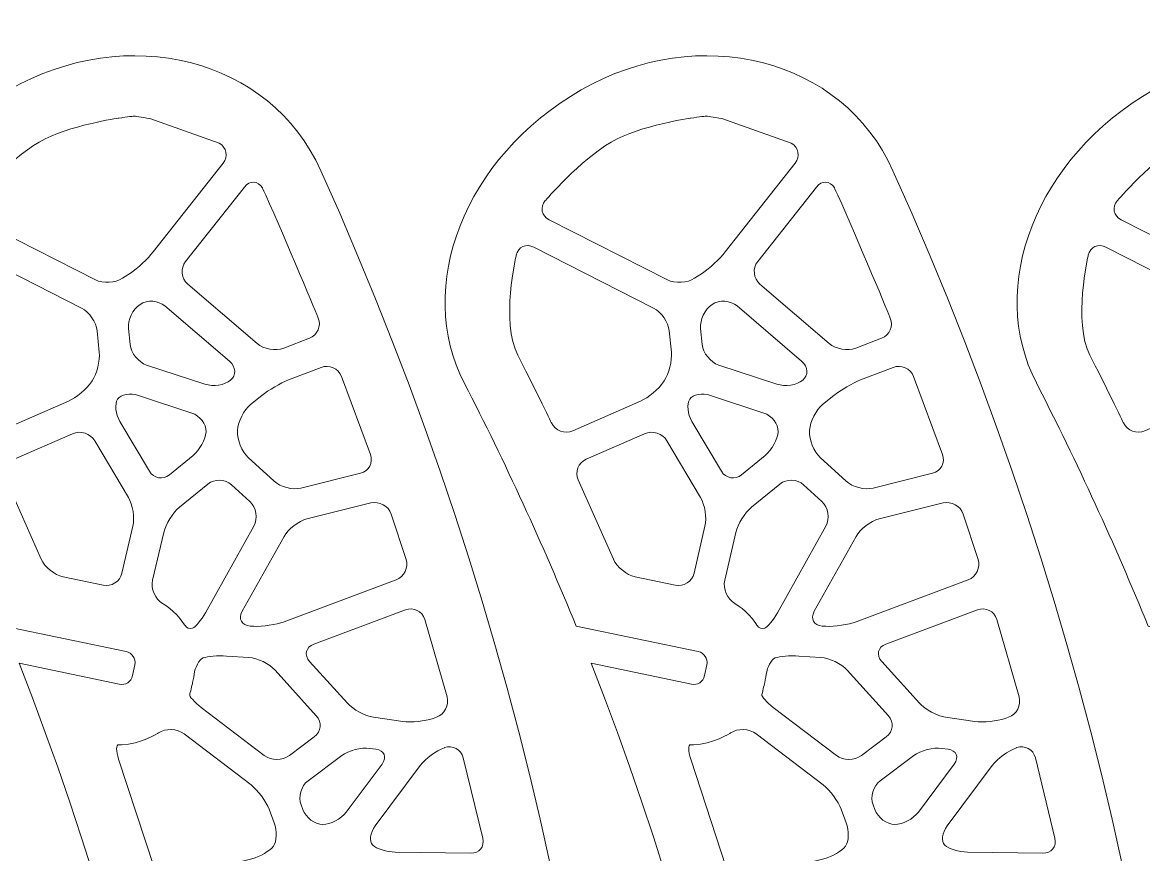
# Model space of a CAD drawing. Header units: inches. Extents: x 8 to 818, y -635 to -10.
# Drawn here: x 501.2 to 601.8, y -84.5 to -9.8 of the extents above; entities that cross this region are included whole.
import ezdxf

# ---------------------------------------------------------------- set-up
doc = ezdxf.new("R2010")
doc.units = ezdxf.units.IN
doc.header["$MEASUREMENT"] = 0
doc.layers.add('Calque 1', color=7, linetype='Continuous')

# ---------------------------------------------------------------- blocks, each defined once
blk = doc.blocks.new('block 2')
at = {"layer": 'Calque 1', "color": 179, "lineweight": 5, "true_color": 0x262425}
blk.add_open_spline([(715.86, -64), (715.86, -64), (726.82, -66.29), (726.82, -66.29), (727.36, -66.4), (727.7, -66.93), (727.59, -67.48), (727.59, -67.48), (727.39, -68.45), (727.39, -68.45), (727.27, -68.99), (726.74, -69.34), (726.2, -69.23), (726.2, -69.23), (717.2, -67.34), (717.2, -67.34), (769.2, -199.6), (711.01, -353.81), (579.16, -418.55), (579.16, -418.55), (584.06, -419.58), (584.06, -419.58), (584.61, -419.69), (584.95, -420.22), (584.84, -420.76), (584.84, -420.76), (584.63, -421.74), (584.63, -421.74), (584.52, -422.28), (583.99, -422.63), (583.45, -422.51), (583.45, -422.51), (574.72, -420.69), (574.72, -420.69), (571.92, -422), (569.1, -423.28), (566.24, -424.51), (562.3, -426.21), (560.36, -430.67), (561.85, -434.69), (561.85, -434.69), (561.9, -434.84), (561.9, -434.84), (563.44, -439), (568.05, -441.15), (572.21, -439.61), (738.97, -377.87), (817.84, -186.1), (744.29, -23.11), (739.77, -12.97), (726.88, -9.8), (716.32, -15.85), (716.32, -15.85), (716.32, -15.85), (716.32, -15.85), (705.75, -21.91), (701.37, -33.6), (705.82, -42.17), (709.52, -49.36), (712.86, -56.64), (715.86, -64)], degree=3, knots=[0, 0, 0, 0, 1, 1, 1, 2, 2, 2, 3, 3, 3, 4, 4, 4, 5, 5, 5, 6, 6, 6, 7, 7, 7, 8, 8, 8, 9, 9, 9, 10, 10, 10, 11, 11, 11, 12, 12, 12, 13, 13, 13, 14, 14, 14, 15, 15, 15, 16, 16, 16, 17, 17, 17, 18, 18, 18, 19, 19, 19, 20, 20, 20, 20], dxfattribs=at)
blk = doc.blocks.new('block 3')
at = {"layer": 'Calque 1', "color": 179, "lineweight": 5, "true_color": 0x262425}
blk.add_open_spline([(659.05, -64), (659.05, -64), (670, -66.29), (670, -66.29), (670.54, -66.4), (670.89, -66.93), (670.77, -67.48), (670.77, -67.48), (670.57, -68.45), (670.57, -68.45), (670.46, -68.99), (669.93, -69.34), (669.38, -69.23), (669.38, -69.23), (660.39, -67.34), (660.39, -67.34), (712.38, -199.6), (654.19, -353.81), (522.35, -418.55), (522.35, -418.55), (527.25, -419.58), (527.25, -419.58), (527.79, -419.69), (528.13, -420.22), (528.02, -420.76), (528.02, -420.76), (527.82, -421.74), (527.82, -421.74), (527.7, -422.28), (527.17, -422.63), (526.63, -422.51), (526.63, -422.51), (517.9, -420.69), (517.9, -420.69), (515.1, -422), (512.28, -423.28), (509.42, -424.51), (505.49, -426.21), (503.55, -430.67), (505.03, -434.69), (505.03, -434.69), (505.09, -434.84), (505.09, -434.84), (506.62, -439), (511.23, -441.15), (515.39, -439.61), (682.15, -377.87), (761.02, -186.1), (687.47, -23.11), (682.95, -12.97), (670.06, -9.8), (659.51, -15.85), (659.51, -15.85), (659.51, -15.85), (659.51, -15.85), (648.93, -21.91), (644.56, -33.6), (649, -42.17), (652.7, -49.36), (656.04, -56.64), (659.05, -64)], degree=3, knots=[0, 0, 0, 0, 1, 1, 1, 2, 2, 2, 3, 3, 3, 4, 4, 4, 5, 5, 5, 6, 6, 6, 7, 7, 7, 8, 8, 8, 9, 9, 9, 10, 10, 10, 11, 11, 11, 12, 12, 12, 13, 13, 13, 14, 14, 14, 15, 15, 15, 16, 16, 16, 17, 17, 17, 18, 18, 18, 19, 19, 19, 20, 20, 20, 20], dxfattribs=at)
blk = doc.blocks.new('block 4')
at = {"layer": 'Calque 1', "color": 179, "lineweight": 5, "true_color": 0x262425}
for points, knots in [([(602.23, -64), (602.23, -64), (613.18, -66.29), (613.18, -66.29), (613.72, -66.4), (614.07, -66.93), (613.96, -67.48), (613.96, -67.48), (613.75, -68.45), (613.75, -68.45), (613.64, -68.99), (613.11, -69.34), (612.57, -69.23), (612.57, -69.23), (603.57, -67.34), (603.57, -67.34), (655.56, -199.6), (597.38, -353.81), (465.53, -418.55), (465.53, -418.55), (470.43, -419.58), (470.43, -419.58), (470.97, -419.69), (471.32, -420.22), (471.2, -420.76), (471.2, -420.76), (471, -421.74), (471, -421.74), (470.89, -422.28), (470.36, -422.63), (469.82, -422.51), (469.82, -422.51), (461.08, -420.69), (461.08, -420.69), (458.29, -422), (455.46, -423.28), (452.6, -424.51), (448.67, -426.21), (446.73, -430.67), (448.21, -434.69), (448.21, -434.69), (448.27, -434.84), (448.27, -434.84), (449.8, -439), (454.42, -441.15), (458.57, -439.61), (625.34, -377.87), (704.2, -186.1), (630.65, -23.11), (626.13, -12.97), (613.24, -9.8), (602.69, -15.85), (602.69, -15.85), (602.69, -15.85), (602.69, -15.85), (592.11, -21.91), (587.74, -33.6), (592.19, -42.17), (595.88, -49.36), (599.22, -56.64), (602.23, -64)], [0, 0, 0, 0, 1, 1, 1, 2, 2, 2, 3, 3, 3, 4, 4, 4, 5, 5, 5, 6, 6, 6, 7, 7, 7, 8, 8, 8, 9, 9, 9, 10, 10, 10, 11, 11, 11, 12, 12, 12, 13, 13, 13, 14, 14, 14, 15, 15, 15, 16, 16, 16, 17, 17, 17, 18, 18, 18, 19, 19, 19, 20, 20, 20, 20]), ([(613.92, -18.2), (613.92, -18.2), (614.54, -18.3), (615.31, -18.43), (615.31, -18.43), (621.53, -20.63), (621.53, -20.63), (622.2, -21.02), (622.36, -21.83), (621.88, -22.44), (621.88, -22.44), (615.61, -30.41), (615.61, -30.41), (615.13, -31.02), (614.21, -31.87), (613.56, -32.3), (613.56, -32.3), (612.85, -32.77), (612.85, -32.77), (612.21, -33.2), (611.11, -33.26), (610.42, -32.91), (610.42, -32.91), (599.8, -27.51), (599.8, -27.51), (599.11, -27.16), (598.96, -26.39), (599.46, -25.8), (599.46, -25.8), (602.61, -22.13), (605.38, -20.54), (608.05, -19.01), (612.52, -18.39), (612.52, -18.39), (613.29, -18.28), (613.92, -18.2), (613.92, -18.2)], [0, 0, 0, 0, 1, 1, 1, 2, 2, 2, 3, 3, 3, 4, 4, 4, 5, 5, 5, 6, 6, 6, 7, 7, 7, 8, 8, 8, 9, 9, 9, 10, 10, 10, 11, 11, 11, 12, 12, 12, 12]), ([(609.18, -35.45), (609.88, -35.8), (610.5, -36.72), (610.58, -37.5), (610.58, -37.5), (610.77, -39.41), (610.77, -39.41), (610.85, -40.18), (610.56, -41.34), (610.13, -41.99), (610.13, -41.99), (610.07, -42.07), (610.07, -42.07), (609.64, -42.71), (608.71, -43.49), (608, -43.81), (608, -43.81), (601.92, -46.46), (601.92, -46.46), (601.21, -46.77), (600.35, -46.46), (600.01, -45.76), (600.01, -45.76), (598.21, -42.05), (597, -39.69), (595.44, -36.7), (596.85, -30.71), (596.85, -30.71), (597.03, -29.95), (597.74, -29.62), (598.43, -29.98), (598.43, -29.98), (609.18, -35.45), (609.18, -35.45)], [0, 0, 0, 0, 1, 1, 1, 2, 2, 2, 3, 3, 3, 4, 4, 4, 5, 5, 5, 6, 6, 6, 7, 7, 7, 8, 8, 8, 9, 9, 9, 10, 10, 10, 11, 11, 11, 11])]:
    blk.add_open_spline(points, degree=3, knots=knots, dxfattribs=at)
blk = doc.blocks.new('block 5')
at = {"layer": 'Calque 1', "color": 179, "lineweight": 5, "true_color": 0x262425}
for points, knots in [([(550.89, -64), (550.89, -64), (561.84, -66.29), (561.84, -66.29), (562.38, -66.4), (562.73, -66.93), (562.62, -67.48), (562.62, -67.48), (562.41, -68.45), (562.41, -68.45), (562.3, -68.99), (561.77, -69.34), (561.23, -69.23), (561.23, -69.23), (552.23, -67.34), (552.23, -67.34), (604.22, -199.6), (546.04, -353.81), (414.19, -418.55), (414.19, -418.55), (419.09, -419.58), (419.09, -419.58), (419.63, -419.69), (419.98, -420.22), (419.86, -420.76), (419.86, -420.76), (419.66, -421.74), (419.66, -421.74), (419.55, -422.28), (419.02, -422.63), (418.48, -422.51), (418.48, -422.51), (409.74, -420.69), (409.74, -420.69), (406.95, -422), (404.12, -423.28), (401.26, -424.51), (397.33, -426.21), (395.39, -430.67), (396.87, -434.69), (396.87, -434.69), (396.93, -434.84), (396.93, -434.84), (398.46, -439), (403.08, -441.15), (407.23, -439.61), (574, -377.87), (652.86, -186.1), (579.31, -23.11), (574.8, -12.97), (561.9, -9.8), (551.35, -15.85), (551.35, -15.85), (551.35, -15.85), (551.35, -15.85), (540.78, -21.91), (536.4, -33.6), (540.85, -42.17), (544.54, -49.36), (547.89, -56.64), (550.89, -64)], [0, 0, 0, 0, 1, 1, 1, 2, 2, 2, 3, 3, 3, 4, 4, 4, 5, 5, 5, 6, 6, 6, 7, 7, 7, 8, 8, 8, 9, 9, 9, 10, 10, 10, 11, 11, 11, 12, 12, 12, 13, 13, 13, 14, 14, 14, 15, 15, 15, 16, 16, 16, 17, 17, 17, 18, 18, 18, 19, 19, 19, 20, 20, 20, 20]), ([(562.58, -18.2), (562.58, -18.2), (563.2, -18.3), (563.97, -18.43), (563.97, -18.43), (570.19, -20.63), (570.19, -20.63), (570.86, -21.02), (571.02, -21.83), (570.54, -22.44), (570.54, -22.44), (564.27, -30.41), (564.27, -30.41), (563.79, -31.02), (562.87, -31.87), (562.22, -32.3), (562.22, -32.3), (561.51, -32.77), (561.51, -32.77), (560.87, -33.2), (559.77, -33.26), (559.08, -32.91), (559.08, -32.91), (548.46, -27.51), (548.46, -27.51), (547.77, -27.16), (547.62, -26.39), (548.12, -25.8), (548.12, -25.8), (551.27, -22.13), (554.04, -20.54), (556.72, -19.01), (561.18, -18.39), (561.18, -18.39), (561.95, -18.28), (562.58, -18.2), (562.58, -18.2)], [0, 0, 0, 0, 1, 1, 1, 2, 2, 2, 3, 3, 3, 4, 4, 4, 5, 5, 5, 6, 6, 6, 7, 7, 7, 8, 8, 8, 9, 9, 9, 10, 10, 10, 11, 11, 11, 12, 12, 12, 12]), ([(572.45, -24.58), (572.93, -23.97), (573.66, -24), (574.08, -24.66), (574.08, -24.66), (574.08, -24.67), (574.37, -25.31), (576.18, -29.32), (579.08, -36.34), (579.08, -36.34), (579.37, -37.06), (579.02, -37.87), (578.3, -38.15), (578.3, -38.15), (575.99, -39.04), (575.99, -39.04), (575.26, -39.32), (574.19, -39.14), (573.6, -38.63), (573.6, -38.63), (567.38, -33.3), (567.38, -33.3), (566.79, -32.8), (566.7, -31.88), (567.18, -31.27), (567.18, -31.27), (572.45, -24.58), (572.45, -24.58)], [0, 0, 0, 0, 1, 1, 1, 2, 2, 2, 3, 3, 3, 4, 4, 4, 5, 5, 5, 6, 6, 6, 7, 7, 7, 8, 8, 8, 9, 9, 9, 9]), ([(557.84, -35.45), (558.54, -35.8), (559.16, -36.72), (559.24, -37.5), (559.24, -37.5), (559.43, -39.41), (559.43, -39.41), (559.51, -40.18), (559.22, -41.34), (558.79, -41.99), (558.79, -41.99), (558.73, -42.07), (558.73, -42.07), (558.3, -42.71), (557.37, -43.49), (556.66, -43.81), (556.66, -43.81), (550.58, -46.46), (550.58, -46.46), (549.87, -46.77), (549.01, -46.46), (548.67, -45.76), (548.67, -45.76), (546.87, -42.05), (545.66, -39.69), (544.1, -36.7), (545.51, -30.71), (545.51, -30.71), (545.69, -29.95), (546.4, -29.62), (547.09, -29.98), (547.09, -29.98), (557.84, -35.45), (557.84, -35.45)], [0, 0, 0, 0, 1, 1, 1, 2, 2, 2, 3, 3, 3, 4, 4, 4, 5, 5, 5, 6, 6, 6, 7, 7, 7, 8, 8, 8, 9, 9, 9, 10, 10, 10, 11, 11, 11, 11]), ([(571.12, -40.22), (571.71, -40.73), (571.75, -41.5), (571.22, -41.93), (570.69, -42.37), (569.65, -42.52), (568.91, -42.28), (568.91, -42.28), (563.68, -40.56), (563.68, -40.56), (562.94, -40.32), (562.28, -39.49), (562.2, -38.72), (562.2, -38.72), (562.06, -37.29), (562.06, -37.29), (561.98, -36.52), (562.44, -35.54), (563.09, -35.12), (563.73, -34.69), (564.74, -34.75), (565.33, -35.26), (565.33, -35.26), (571.12, -40.22), (571.12, -40.22)], [0, 0, 0, 0, 1, 1, 1, 2, 2, 2, 3, 3, 3, 4, 4, 4, 5, 5, 5, 6, 6, 6, 7, 7, 7, 8, 8, 8, 8]), ([(579.34, -40.78), (580.06, -40.5), (580.88, -40.86), (581.16, -41.59), (581.16, -41.59), (583.77, -48.6), (583.77, -48.6), (584.03, -49.33), (583.63, -50.08), (582.88, -50.27), (582.88, -50.27), (577.53, -51.61), (577.53, -51.61), (576.78, -51.8), (575.69, -51.52), (575.12, -51), (575.12, -51), (572.8, -48.86), (572.8, -48.86), (572.22, -48.33), (571.79, -47.27), (571.83, -46.49), (571.83, -46.49), (571.84, -46.41), (571.84, -46.41), (571.88, -45.64), (572.41, -44.6), (573.01, -44.11), (573.01, -44.11), (574.01, -43.3), (574.01, -43.3), (574.62, -42.81), (575.7, -42.18), (576.42, -41.9), (576.42, -41.9), (579.34, -40.78), (579.34, -40.78)], [0, 0, 0, 0, 1, 1, 1, 2, 2, 2, 3, 3, 3, 4, 4, 4, 5, 5, 5, 6, 6, 6, 7, 7, 7, 8, 8, 8, 9, 9, 9, 10, 10, 10, 11, 11, 11, 12, 12, 12, 12]), ([(567.73, -44.87), (568.47, -45.11), (569.04, -45.87), (569.01, -46.55), (568.97, -47.23), (568.45, -48.19), (567.84, -48.69), (567.84, -48.69), (565.74, -50.41), (565.74, -50.41), (565.14, -50.9), (564.32, -50.76), (563.93, -50.09), (563.93, -50.09), (561.28, -45.63), (561.28, -45.63), (560.89, -44.96), (560.8, -44.06), (561.08, -43.63), (561.37, -43.2), (562.21, -43.05), (562.94, -43.29), (562.94, -43.29), (567.73, -44.87), (567.73, -44.87)], [0, 0, 0, 0, 1, 1, 1, 2, 2, 2, 3, 3, 3, 4, 4, 4, 5, 5, 5, 6, 6, 6, 7, 7, 7, 8, 8, 8, 8]), ([(562.05, -52.45), (562.44, -53.12), (562.62, -54.29), (562.45, -55.04), (562.45, -55.04), (561.47, -59.24), (561.47, -59.24), (561.29, -60), (560.53, -60.49), (559.77, -60.33), (559.77, -60.33), (556.18, -59.58), (556.18, -59.58), (555.42, -59.42), (554.54, -58.71), (554.23, -57.99), (554.23, -57.99), (551.08, -50.87), (551.08, -50.87), (550.76, -50.16), (551.08, -49.33), (551.79, -49.02), (551.79, -49.02), (557.02, -46.73), (557.02, -46.73), (557.74, -46.41), (558.64, -46.71), (559.04, -47.37), (559.04, -47.37), (562.05, -52.45), (562.05, -52.45)], [0, 0, 0, 0, 1, 1, 1, 2, 2, 2, 3, 3, 3, 4, 4, 4, 5, 5, 5, 6, 6, 6, 7, 7, 7, 8, 8, 8, 9, 9, 9, 10, 10, 10, 10]), ([(572.95, -52.83), (573.52, -53.36), (573.68, -54.34), (573.3, -55.02), (573.3, -55.02), (568.96, -62.8), (568.96, -62.8), (568.58, -63.47), (568.06, -64.1), (567.81, -64.2), (567.56, -64.29), (567.25, -64.18), (567.13, -63.96), (567.13, -63.96), (567.13, -63.96), (567, -63.76), (566.25, -62.61), (565.12, -61.97), (565.12, -61.97), (564.45, -61.58), (564.04, -60.65), (564.22, -59.89), (564.22, -59.89), (565.22, -55.6), (565.22, -55.6), (565.39, -54.84), (566.03, -53.82), (566.63, -53.33), (566.63, -53.33), (569.17, -51.25), (569.17, -51.25), (569.77, -50.76), (570.72, -50.79), (571.3, -51.31), (571.3, -51.31), (572.95, -52.83), (572.95, -52.83)], [0, 0, 0, 0, 1, 1, 1, 2, 2, 2, 3, 3, 3, 4, 4, 4, 5, 5, 5, 6, 6, 6, 7, 7, 7, 8, 8, 8, 9, 9, 9, 10, 10, 10, 11, 11, 11, 12, 12, 12, 12]), ([(583.81, -52.95), (584.56, -52.76), (585.38, -53.21), (585.63, -53.94), (585.63, -53.94), (586.96, -58.01), (586.96, -58.01), (587.2, -58.75), (586.8, -59.58), (586.07, -59.85), (586.07, -59.85), (576.03, -63.61), (576.03, -63.61), (575.31, -63.88), (574.08, -64.07), (573.3, -64.02), (573.3, -64.02), (572.98, -64), (572.98, -64), (572.2, -63.95), (571.88, -63.35), (572.26, -62.67), (572.26, -62.67), (576.01, -55.96), (576.01, -55.96), (576.39, -55.28), (577.31, -54.57), (578.07, -54.38), (578.07, -54.38), (583.81, -52.95), (583.81, -52.95)], [0, 0, 0, 0, 1, 1, 1, 2, 2, 2, 3, 3, 3, 4, 4, 4, 5, 5, 5, 6, 6, 6, 7, 7, 7, 8, 8, 8, 9, 9, 9, 10, 10, 10, 10]), ([(586.91, -62.55), (587.64, -62.27), (588.41, -62.66), (588.64, -63.4), (588.64, -63.4), (590.64, -70.37), (590.64, -70.37), (590.85, -71.11), (590.42, -71.93), (589.69, -72.19), (589.69, -72.19), (589.4, -72.29), (589.4, -72.29), (588.66, -72.55), (587.44, -72.67), (586.67, -72.56), (586.67, -72.56), (584.04, -72.18), (584.04, -72.18), (583.27, -72.07), (582.22, -71.51), (581.7, -70.93), (581.7, -70.93), (578.31, -67.18), (578.31, -67.18), (577.79, -66.6), (577.96, -65.91), (578.68, -65.63), (578.68, -65.63), (586.91, -62.55), (586.91, -62.55)], [0, 0, 0, 0, 1, 1, 1, 2, 2, 2, 3, 3, 3, 4, 4, 4, 5, 5, 5, 6, 6, 6, 7, 7, 7, 8, 8, 8, 9, 9, 9, 10, 10, 10, 10]), ([(572.85, -66.82), (573.63, -66.87), (574.69, -67.38), (575.21, -67.95), (575.21, -67.95), (578.91, -72.06), (578.91, -72.06), (579.43, -72.63), (579.35, -73.48), (578.72, -73.95), (578.72, -73.95), (576.49, -75.63), (576.49, -75.63), (575.87, -76.09), (574.85, -76.09), (574.24, -75.62), (574.24, -75.62), (568.58, -71.3), (568.58, -71.3), (567.96, -70.83), (567.5, -70.31), (567.55, -70.15), (567.6, -69.99), (567.75, -69.34), (567.81, -69.07), (567.87, -68.8), (567.95, -68.36), (567.99, -68.1), (568.03, -67.83), (568.36, -67), (568.75, -66.86), (569.14, -66.72), (570.09, -66.64), (570.86, -66.69), (570.86, -66.69), (572.85, -66.82), (572.85, -66.82)], [0, 0, 0, 0, 1, 1, 1, 2, 2, 2, 3, 3, 3, 4, 4, 4, 5, 5, 5, 6, 6, 6, 7, 7, 7, 8, 8, 8, 9, 9, 9, 10, 10, 10, 11, 11, 11, 12, 12, 12, 12]), ([(573.05, -78.26), (573.67, -78.74), (574.4, -79.72), (574.67, -80.44), (574.67, -80.44), (575.13, -81.67), (575.13, -81.67), (575.4, -82.39), (575.37, -83.34), (575.06, -83.77), (574.75, -84.19), (573.88, -84.7), (573.13, -84.89), (573.13, -84.89), (566.13, -86.68), (566.13, -86.68), (565.38, -86.87), (564.58, -86.43), (564.35, -85.69), (564.35, -85.69), (561.17, -75.96), (561.17, -75.96), (560.92, -75.22), (560.93, -74.64), (561.19, -74.66), (561.19, -74.66), (561.19, -74.66), (561.43, -74.66), (563.11, -74.66), (564.74, -73.59), (564.74, -73.59), (565.39, -73.17), (566.42, -73.2), (567.04, -73.67), (567.04, -73.67), (573.05, -78.26), (573.05, -78.26)], [0, 0, 0, 0, 1, 1, 1, 2, 2, 2, 3, 3, 3, 4, 4, 4, 5, 5, 5, 6, 6, 6, 7, 7, 7, 8, 8, 8, 9, 9, 9, 10, 10, 10, 11, 11, 11, 12, 12, 12, 12]), ([(584.26, -75.06), (585.02, -75.17), (585.27, -75.77), (584.81, -76.39), (584.81, -76.39), (581.6, -80.7), (581.6, -80.7), (581.14, -81.32), (580.18, -81.82), (579.48, -81.82), (578.77, -81.81), (577.97, -81.21), (577.7, -80.48), (577.7, -80.48), (577.54, -80.06), (577.54, -80.06), (577.27, -79.33), (577.55, -78.36), (578.17, -77.89), (578.17, -77.89), (581.19, -75.63), (581.19, -75.63), (581.81, -75.17), (582.94, -74.87), (583.71, -74.98), (583.71, -74.98), (584.26, -75.06), (584.26, -75.06)], [0, 0, 0, 0, 1, 1, 1, 2, 2, 2, 3, 3, 3, 4, 4, 4, 5, 5, 5, 6, 6, 6, 7, 7, 7, 8, 8, 8, 9, 9, 9, 9]), ([(590.42, -74.92), (591.15, -74.67), (591.91, -75.08), (592.1, -75.83), (592.1, -75.83), (593.85, -83.05), (593.85, -83.05), (594.03, -83.81), (593.54, -84.41), (592.76, -84.4), (592.76, -84.4), (586, -84.29), (586, -84.29), (585.22, -84.27), (584.31, -84), (583.97, -83.67), (583.62, -83.35), (583.72, -82.58), (584.19, -81.95), (584.19, -81.95), (588.23, -76.52), (588.23, -76.52), (588.7, -75.9), (589.68, -75.18), (590.41, -74.93), (590.41, -74.93), (590.42, -74.92), (590.42, -74.92)], [0, 0, 0, 0, 1, 1, 1, 2, 2, 2, 3, 3, 3, 4, 4, 4, 5, 5, 5, 6, 6, 6, 7, 7, 7, 8, 8, 8, 9, 9, 9, 9])]:
    blk.add_open_spline(points, degree=3, knots=knots, dxfattribs=at)
blk = doc.blocks.new('block 6')
at = {"layer": 'Calque 1', "color": 179, "lineweight": 5, "true_color": 0x262425}
for points, knots in [([(499.55, -64), (499.55, -64), (510.5, -66.29), (510.5, -66.29), (511.04, -66.4), (511.39, -66.93), (511.28, -67.48), (511.28, -67.48), (511.07, -68.45), (511.07, -68.45), (510.96, -68.99), (510.43, -69.34), (509.89, -69.23), (509.89, -69.23), (500.89, -67.34), (500.89, -67.34), (552.88, -199.6), (494.7, -353.81), (362.85, -418.55), (362.85, -418.55), (367.75, -419.58), (367.75, -419.58), (368.29, -419.69), (368.64, -420.22), (368.52, -420.76), (368.52, -420.76), (368.32, -421.74), (368.32, -421.74), (368.21, -422.28), (367.68, -422.63), (367.14, -422.51), (367.14, -422.51), (358.4, -420.69), (358.4, -420.69), (355.61, -422), (352.78, -423.28), (349.92, -424.51), (345.99, -426.21), (344.05, -430.67), (345.53, -434.69), (345.53, -434.69), (345.59, -434.84), (345.59, -434.84), (347.12, -439), (351.74, -441.15), (355.89, -439.61), (522.66, -377.87), (601.52, -186.1), (527.97, -23.11), (523.46, -12.97), (510.56, -9.8), (500.01, -15.85), (500.01, -15.85), (500.01, -15.85), (500.01, -15.85), (489.44, -21.91), (485.06, -33.6), (489.51, -42.17), (493.2, -49.36), (496.55, -56.64), (499.55, -64)], [0, 0, 0, 0, 1, 1, 1, 2, 2, 2, 3, 3, 3, 4, 4, 4, 5, 5, 5, 6, 6, 6, 7, 7, 7, 8, 8, 8, 9, 9, 9, 10, 10, 10, 11, 11, 11, 12, 12, 12, 13, 13, 13, 14, 14, 14, 15, 15, 15, 16, 16, 16, 17, 17, 17, 18, 18, 18, 19, 19, 19, 20, 20, 20, 20]), ([(511.24, -18.2), (511.24, -18.2), (511.86, -18.3), (512.63, -18.43), (512.63, -18.43), (518.85, -20.63), (518.85, -20.63), (519.52, -21.02), (519.68, -21.83), (519.2, -22.44), (519.2, -22.44), (512.93, -30.41), (512.93, -30.41), (512.45, -31.02), (511.53, -31.87), (510.88, -32.3), (510.88, -32.3), (510.17, -32.77), (510.17, -32.77), (509.53, -33.2), (508.43, -33.26), (507.74, -32.91), (507.74, -32.91), (497.12, -27.51), (497.12, -27.51), (496.43, -27.16), (496.28, -26.39), (496.78, -25.8), (496.78, -25.8), (499.93, -22.13), (502.7, -20.54), (505.38, -19.01), (509.84, -18.39), (509.84, -18.39), (510.61, -18.28), (511.24, -18.2), (511.24, -18.2)], [0, 0, 0, 0, 1, 1, 1, 2, 2, 2, 3, 3, 3, 4, 4, 4, 5, 5, 5, 6, 6, 6, 7, 7, 7, 8, 8, 8, 9, 9, 9, 10, 10, 10, 11, 11, 11, 12, 12, 12, 12]), ([(521.11, -24.58), (521.59, -23.97), (522.32, -24), (522.74, -24.66), (522.74, -24.66), (522.74, -24.67), (523.03, -25.31), (524.84, -29.32), (527.74, -36.34), (527.74, -36.34), (528.03, -37.06), (527.68, -37.87), (526.96, -38.15), (526.96, -38.15), (524.65, -39.04), (524.65, -39.04), (523.92, -39.32), (522.85, -39.14), (522.26, -38.63), (522.26, -38.63), (516.04, -33.3), (516.04, -33.3), (515.45, -32.8), (515.36, -31.88), (515.84, -31.27), (515.84, -31.27), (521.11, -24.58), (521.11, -24.58)], [0, 0, 0, 0, 1, 1, 1, 2, 2, 2, 3, 3, 3, 4, 4, 4, 5, 5, 5, 6, 6, 6, 7, 7, 7, 8, 8, 8, 9, 9, 9, 9]), ([(506.5, -35.45), (507.2, -35.8), (507.83, -36.72), (507.9, -37.5), (507.9, -37.5), (508.09, -39.41), (508.09, -39.41), (508.17, -40.18), (507.88, -41.34), (507.45, -41.99), (507.45, -41.99), (507.39, -42.07), (507.39, -42.07), (506.96, -42.71), (506.03, -43.49), (505.32, -43.81), (505.32, -43.81), (499.24, -46.46), (499.24, -46.46), (498.53, -46.77), (497.67, -46.46), (497.33, -45.76), (497.33, -45.76), (495.53, -42.05), (494.32, -39.69), (492.77, -36.7), (494.17, -30.71), (494.17, -30.71), (494.35, -29.95), (495.06, -29.62), (495.75, -29.98), (495.75, -29.98), (506.5, -35.45), (506.5, -35.45)], [0, 0, 0, 0, 1, 1, 1, 2, 2, 2, 3, 3, 3, 4, 4, 4, 5, 5, 5, 6, 6, 6, 7, 7, 7, 8, 8, 8, 9, 9, 9, 10, 10, 10, 11, 11, 11, 11]), ([(519.78, -40.22), (520.37, -40.73), (520.41, -41.5), (519.88, -41.93), (519.35, -42.37), (518.31, -42.52), (517.57, -42.28), (517.57, -42.28), (512.34, -40.56), (512.34, -40.56), (511.6, -40.32), (510.94, -39.49), (510.86, -38.72), (510.86, -38.72), (510.72, -37.29), (510.72, -37.29), (510.64, -36.52), (511.1, -35.54), (511.75, -35.12), (512.39, -34.69), (513.4, -34.75), (513.99, -35.26), (513.99, -35.26), (519.78, -40.22), (519.78, -40.22)], [0, 0, 0, 0, 1, 1, 1, 2, 2, 2, 3, 3, 3, 4, 4, 4, 5, 5, 5, 6, 6, 6, 7, 7, 7, 8, 8, 8, 8]), ([(528, -40.78), (528.72, -40.5), (529.54, -40.86), (529.82, -41.59), (529.82, -41.59), (532.43, -48.6), (532.43, -48.6), (532.69, -49.33), (532.29, -50.08), (531.54, -50.27), (531.54, -50.27), (526.19, -51.61), (526.19, -51.61), (525.44, -51.8), (524.35, -51.52), (523.78, -51), (523.78, -51), (521.46, -48.86), (521.46, -48.86), (520.89, -48.33), (520.45, -47.27), (520.5, -46.49), (520.5, -46.49), (520.5, -46.41), (520.5, -46.41), (520.54, -45.64), (521.07, -44.6), (521.67, -44.11), (521.67, -44.11), (522.67, -43.3), (522.67, -43.3), (523.28, -42.81), (524.36, -42.18), (525.08, -41.9), (525.08, -41.9), (528, -40.78), (528, -40.78)], [0, 0, 0, 0, 1, 1, 1, 2, 2, 2, 3, 3, 3, 4, 4, 4, 5, 5, 5, 6, 6, 6, 7, 7, 7, 8, 8, 8, 9, 9, 9, 10, 10, 10, 11, 11, 11, 12, 12, 12, 12]), ([(516.39, -44.87), (517.13, -45.11), (517.7, -45.87), (517.67, -46.55), (517.63, -47.23), (517.11, -48.19), (516.51, -48.69), (516.51, -48.69), (514.4, -50.41), (514.4, -50.41), (513.8, -50.9), (512.98, -50.76), (512.59, -50.09), (512.59, -50.09), (509.94, -45.63), (509.94, -45.63), (509.55, -44.96), (509.46, -44.06), (509.74, -43.63), (510.03, -43.2), (510.87, -43.05), (511.6, -43.29), (511.6, -43.29), (516.39, -44.87), (516.39, -44.87)], [0, 0, 0, 0, 1, 1, 1, 2, 2, 2, 3, 3, 3, 4, 4, 4, 5, 5, 5, 6, 6, 6, 7, 7, 7, 8, 8, 8, 8]), ([(510.71, -52.45), (511.1, -53.12), (511.28, -54.29), (511.11, -55.04), (511.11, -55.04), (510.13, -59.24), (510.13, -59.24), (509.95, -60), (509.19, -60.49), (508.43, -60.33), (508.43, -60.33), (504.84, -59.58), (504.84, -59.58), (504.08, -59.42), (503.2, -58.71), (502.89, -57.99), (502.89, -57.99), (499.74, -50.87), (499.74, -50.87), (499.42, -50.16), (499.74, -49.33), (500.45, -49.02), (500.45, -49.02), (505.69, -46.73), (505.69, -46.73), (506.4, -46.41), (507.3, -46.71), (507.7, -47.37), (507.7, -47.37), (510.71, -52.45), (510.71, -52.45)], [0, 0, 0, 0, 1, 1, 1, 2, 2, 2, 3, 3, 3, 4, 4, 4, 5, 5, 5, 6, 6, 6, 7, 7, 7, 8, 8, 8, 9, 9, 9, 10, 10, 10, 10]), ([(521.61, -52.83), (522.18, -53.36), (522.34, -54.34), (521.96, -55.02), (521.96, -55.02), (517.62, -62.8), (517.62, -62.8), (517.24, -63.47), (516.72, -64.1), (516.47, -64.2), (516.22, -64.29), (515.91, -64.18), (515.79, -63.96), (515.79, -63.96), (515.79, -63.96), (515.66, -63.76), (514.91, -62.61), (513.78, -61.97), (513.78, -61.97), (513.11, -61.58), (512.7, -60.65), (512.88, -59.89), (512.88, -59.89), (513.88, -55.6), (513.88, -55.6), (514.05, -54.84), (514.69, -53.82), (515.29, -53.33), (515.29, -53.33), (517.83, -51.25), (517.83, -51.25), (518.43, -50.76), (519.39, -50.79), (519.96, -51.31), (519.96, -51.31), (521.61, -52.83), (521.61, -52.83)], [0, 0, 0, 0, 1, 1, 1, 2, 2, 2, 3, 3, 3, 4, 4, 4, 5, 5, 5, 6, 6, 6, 7, 7, 7, 8, 8, 8, 9, 9, 9, 10, 10, 10, 11, 11, 11, 12, 12, 12, 12]), ([(532.47, -52.95), (533.22, -52.76), (534.04, -53.21), (534.29, -53.94), (534.29, -53.94), (535.62, -58.01), (535.62, -58.01), (535.86, -58.75), (535.46, -59.58), (534.73, -59.85), (534.73, -59.85), (524.69, -63.61), (524.69, -63.61), (523.97, -63.88), (522.74, -64.07), (521.96, -64.02), (521.96, -64.02), (521.64, -64), (521.64, -64), (520.86, -63.95), (520.54, -63.35), (520.92, -62.67), (520.92, -62.67), (524.67, -55.96), (524.67, -55.96), (525.05, -55.28), (525.97, -54.57), (526.73, -54.38), (526.73, -54.38), (532.47, -52.95), (532.47, -52.95)], [0, 0, 0, 0, 1, 1, 1, 2, 2, 2, 3, 3, 3, 4, 4, 4, 5, 5, 5, 6, 6, 6, 7, 7, 7, 8, 8, 8, 9, 9, 9, 10, 10, 10, 10]), ([(535.57, -62.55), (536.3, -62.27), (537.07, -62.66), (537.3, -63.4), (537.3, -63.4), (539.3, -70.37), (539.3, -70.37), (539.51, -71.11), (539.08, -71.93), (538.35, -72.19), (538.35, -72.19), (538.06, -72.29), (538.06, -72.29), (537.32, -72.55), (536.1, -72.67), (535.33, -72.56), (535.33, -72.56), (532.7, -72.18), (532.7, -72.18), (531.93, -72.07), (530.88, -71.51), (530.36, -70.93), (530.36, -70.93), (526.97, -67.18), (526.97, -67.18), (526.45, -66.6), (526.62, -65.91), (527.34, -65.63), (527.34, -65.63), (535.57, -62.55), (535.57, -62.55)], [0, 0, 0, 0, 1, 1, 1, 2, 2, 2, 3, 3, 3, 4, 4, 4, 5, 5, 5, 6, 6, 6, 7, 7, 7, 8, 8, 8, 9, 9, 9, 10, 10, 10, 10]), ([(521.51, -66.82), (522.29, -66.87), (523.35, -67.38), (523.87, -67.95), (523.87, -67.95), (527.57, -72.06), (527.57, -72.06), (528.09, -72.63), (528.01, -73.48), (527.39, -73.95), (527.39, -73.95), (525.15, -75.63), (525.15, -75.63), (524.53, -76.09), (523.51, -76.09), (522.9, -75.62), (522.9, -75.62), (517.24, -71.3), (517.24, -71.3), (516.62, -70.83), (516.16, -70.31), (516.21, -70.15), (516.26, -69.99), (516.41, -69.34), (516.47, -69.07), (516.53, -68.8), (516.61, -68.36), (516.65, -68.1), (516.69, -67.83), (517.02, -67), (517.41, -66.86), (517.8, -66.72), (518.75, -66.64), (519.52, -66.69), (519.52, -66.69), (521.51, -66.82), (521.51, -66.82)], [0, 0, 0, 0, 1, 1, 1, 2, 2, 2, 3, 3, 3, 4, 4, 4, 5, 5, 5, 6, 6, 6, 7, 7, 7, 8, 8, 8, 9, 9, 9, 10, 10, 10, 11, 11, 11, 12, 12, 12, 12]), ([(521.71, -78.26), (522.33, -78.74), (523.06, -79.72), (523.33, -80.44), (523.33, -80.44), (523.79, -81.67), (523.79, -81.67), (524.06, -82.39), (524.03, -83.34), (523.72, -83.77), (523.41, -84.19), (522.54, -84.7), (521.79, -84.89), (521.79, -84.89), (514.79, -86.68), (514.79, -86.68), (514.04, -86.87), (513.24, -86.43), (513.01, -85.69), (513.01, -85.69), (509.83, -75.96), (509.83, -75.96), (509.58, -75.22), (509.59, -74.64), (509.85, -74.66), (509.85, -74.66), (509.85, -74.66), (510.09, -74.66), (511.77, -74.66), (513.4, -73.59), (513.4, -73.59), (514.05, -73.17), (515.08, -73.2), (515.7, -73.67), (515.7, -73.67), (521.71, -78.26), (521.71, -78.26)], [0, 0, 0, 0, 1, 1, 1, 2, 2, 2, 3, 3, 3, 4, 4, 4, 5, 5, 5, 6, 6, 6, 7, 7, 7, 8, 8, 8, 9, 9, 9, 10, 10, 10, 11, 11, 11, 12, 12, 12, 12]), ([(532.92, -75.06), (533.69, -75.17), (533.93, -75.77), (533.47, -76.39), (533.47, -76.39), (530.26, -80.7), (530.26, -80.7), (529.8, -81.32), (528.84, -81.82), (528.14, -81.82), (527.43, -81.81), (526.63, -81.21), (526.36, -80.48), (526.36, -80.48), (526.2, -80.06), (526.2, -80.06), (525.93, -79.33), (526.21, -78.36), (526.83, -77.89), (526.83, -77.89), (529.85, -75.63), (529.85, -75.63), (530.47, -75.17), (531.6, -74.87), (532.37, -74.98), (532.37, -74.98), (532.92, -75.06), (532.92, -75.06)], [0, 0, 0, 0, 1, 1, 1, 2, 2, 2, 3, 3, 3, 4, 4, 4, 5, 5, 5, 6, 6, 6, 7, 7, 7, 8, 8, 8, 9, 9, 9, 9]), ([(539.08, -74.92), (539.81, -74.67), (540.57, -75.08), (540.76, -75.83), (540.76, -75.83), (542.51, -83.05), (542.51, -83.05), (542.69, -83.81), (542.2, -84.41), (541.42, -84.4), (541.42, -84.4), (534.66, -84.29), (534.66, -84.29), (533.88, -84.27), (532.97, -84), (532.63, -83.67), (532.28, -83.35), (532.38, -82.58), (532.85, -81.95), (532.85, -81.95), (536.89, -76.52), (536.89, -76.52), (537.36, -75.9), (538.34, -75.18), (539.07, -74.93), (539.07, -74.93), (539.08, -74.92), (539.08, -74.92)], [0, 0, 0, 0, 1, 1, 1, 2, 2, 2, 3, 3, 3, 4, 4, 4, 5, 5, 5, 6, 6, 6, 7, 7, 7, 8, 8, 8, 9, 9, 9, 9])]:
    blk.add_open_spline(points, degree=3, knots=knots, dxfattribs=at)
blk = doc.blocks.new('block 7')
at = {"layer": 'Calque 1', "color": 179, "lineweight": 5, "true_color": 0x262425}
blk.add_open_spline([(448.21, -64), (448.21, -64), (459.16, -66.29), (459.16, -66.29), (459.7, -66.4), (460.05, -66.93), (459.94, -67.48), (459.94, -67.48), (459.73, -68.45), (459.73, -68.45), (459.62, -68.99), (459.09, -69.34), (458.55, -69.23), (458.55, -69.23), (449.55, -67.34), (449.55, -67.34), (501.54, -199.6), (443.36, -353.81), (311.51, -418.55), (311.51, -418.55), (316.41, -419.58), (316.41, -419.58), (316.95, -419.69), (317.3, -420.22), (317.18, -420.76), (317.18, -420.76), (316.98, -421.74), (316.98, -421.74), (316.87, -422.28), (316.34, -422.63), (315.8, -422.51), (315.8, -422.51), (307.06, -420.69), (307.06, -420.69), (304.27, -422), (301.44, -423.28), (298.59, -424.51), (294.65, -426.21), (292.71, -430.67), (294.19, -434.69), (294.19, -434.69), (294.25, -434.84), (294.25, -434.84), (295.78, -439), (300.4, -441.15), (304.55, -439.61), (471.32, -377.87), (550.18, -186.1), (476.63, -23.11), (472.12, -12.97), (459.22, -9.8), (448.67, -15.85), (448.67, -15.85), (448.67, -15.85), (448.67, -15.85), (438.1, -21.91), (433.72, -33.6), (438.17, -42.17), (441.86, -49.36), (445.21, -56.64), (448.21, -64)], degree=3, knots=[0, 0, 0, 0, 1, 1, 1, 2, 2, 2, 3, 3, 3, 4, 4, 4, 5, 5, 5, 6, 6, 6, 7, 7, 7, 8, 8, 8, 9, 9, 9, 10, 10, 10, 11, 11, 11, 12, 12, 12, 13, 13, 13, 14, 14, 14, 15, 15, 15, 16, 16, 16, 17, 17, 17, 18, 18, 18, 19, 19, 19, 20, 20, 20, 20], dxfattribs=at)

msp = doc.modelspace()

# ---------------------------------------------------------------- block references
at = {"layer": 'Calque 1'}
for name in ['block 7', 'block 6', 'block 5', 'block 4', 'block 3', 'block 2']:
    msp.add_blockref(name, (0, 0), dxfattribs=at)

doc.saveas('drawing.dxf')
